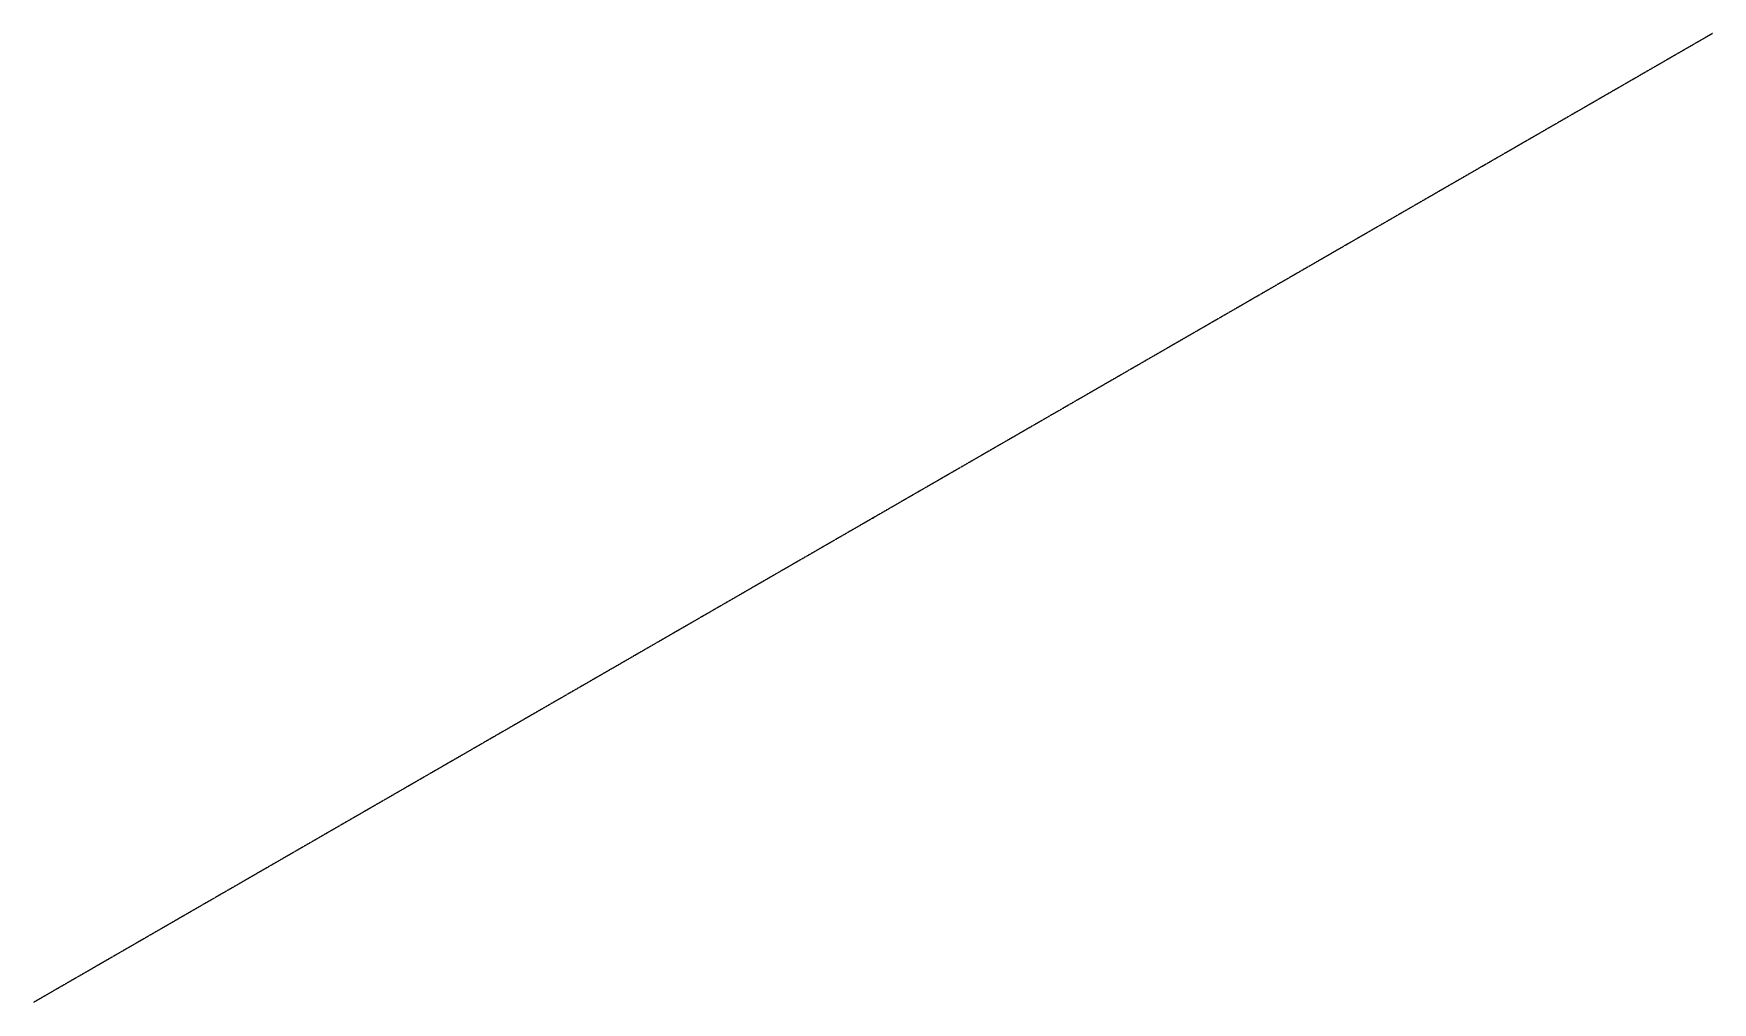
# Paper-space layout '_等轴测' of a CAD drawing. Header units: millimetres. Extents: x -227676 to 227730, y -131421 to 131479.
import ezdxf

# ---------------------------------------------------------------- set-up
doc = ezdxf.new("R2010")
doc.units = ezdxf.units.MM
doc.header["$PDSIZE"] = -1
doc.linetypes.add('CENTERX2', pattern=[20.32, 12.7, -2.54, 2.54, -2.54])

psp = doc.layouts.new('_等轴测')

# ---------------------------------------------------------------- linework, layer by layer
at = {"color": 7, "linetype": 'CENTERX2'}
for p, q in [((227730, 131479), (-227676, -131421)), ((14, 26), (14, 18)), ((18, 28), (18, 20)), ((22, 31), (22, 23)), ((25, 53), (23, 51)), ((25, 53), (27, 54)), ((27, 54), (27, 49)), ((27, 54), (27, 5))]:
    psp.add_line(p, q, dxfattribs=at)
at = {"color": 7, "linetype": 'Continuous', "lineweight": 25}
for p, q in [((16, 58), (0, 49)), ((0, 49), (4, 47)), ((0, 49), (0, 0)), ((0, 0), (4, -2)), ((4, 47), (20, 56)), ((4, 47), (4, -2)), ((8, 77), (5, 75)), ((5, 75), (5, 52)), ((5, 75), (40, 55)), ((22, 55), (6, 46)), ((6, 46), (9, 44)), ((6, 46), (6, -3)), ((43, 57), (8, 77)), ((9, 44), (25, 53)), ((9, 44), (9, -5)), ((9, -5), (25, 4)), ((13, 25), (13, 17)), ((13, 20), (15, 18)), ((14, 27), (15, 27)), ((15, 18), (15, 27)), ((16, 62), (21, 59)), ((16, 58), (16, 62)), ((20, 56), (16, 58)), ((17, 28), (17, 20)), ((17, 22), (19, 21)), ((18, 30), (19, 29)), ((19, 21), (19, 29)), ((40, -11), (20, 1)), ((21, 59), (21, 55)), ((21, 30), (21, 22)), ((21, 25), (23, 23)), ((25, 53), (22, 55)), ((22, 32), (23, 32)), ((23, 58), (28, 55)), ((23, 23), (23, 32)), ((25, 4), (25, 53)), ((28, 2), (25, 4)), ((28, 55), (28, 2)), ((40, 55), (43, 57)), ((40, 55), (40, -11)), ((43, 57), (43, -9)), ((4, -2), (6, -1)), ((6, -3), (9, -5)), ((43, -9), (40, -11))]:
    psp.add_line(p, q, dxfattribs=at)
at = {"color": 7, "linetype": 'Continuous'}
for p, q in [((13, 25), (13, 17)), ((15, 27), (15, 18)), ((17, 28), (17, 20)), ((19, 29), (19, 21)), ((21, 30), (21, 22)), ((23, 32), (23, 23))]:
    psp.add_line(p, q, dxfattribs=at)
at = {"color": 7, "linetype": 'Continuous', "flags": 128}
for points in [[(15, 42), (15, 43), (14, 43), (14, 43), (14, 43), (13, 42), (13, 42), (13, 41), (13, 41), (13, 40), (13, 40), (14, 40), (14, 40), (15, 41), (15, 41), (15, 42), (15, 42)], [(15, 27), (15, 27), (15, 27), (14, 27), (14, 27), (14, 27), (13, 26), (13, 26), (13, 25)], [(13, 17), (13, 17), (13, 17), (14, 16), (14, 17), (14, 17), (15, 17), (15, 18), (15, 18)], [(15, 3), (15, 2), (14, 2), (14, 1), (14, 1), (13, 1), (13, 1), (13, 2), (13, 2), (13, 3), (13, 3), (14, 4), (14, 4), (15, 4), (15, 3), (15, 3), (15, 3)], [(19, 45), (19, 45), (19, 45), (18, 45), (18, 45), (17, 45), (17, 44), (17, 43), (17, 43), (17, 43), (18, 43), (18, 43), (18, 43), (19, 43), (19, 44), (19, 44), (19, 45)], [(19, 29), (19, 29), (19, 30), (19, 30), (18, 30), (18, 29), (17, 29), (17, 28), (17, 28)], [(17, 20), (17, 19), (17, 19), (18, 19), (18, 19), (19, 19), (19, 20), (19, 20), (19, 21)], [(19, 5), (19, 4), (19, 4), (18, 4), (18, 3), (17, 3), (17, 4), (17, 4), (17, 5), (17, 5), (18, 6), (18, 6), (18, 6), (19, 6), (19, 6), (19, 6), (19, 5)], [(23, 47), (23, 48), (23, 48), (23, 48), (22, 47), (22, 47), (21, 46), (21, 46), (21, 45), (22, 45), (22, 45), (22, 45), (23, 45), (23, 46), (23, 46), (24, 47), (23, 47)], [(23, 32), (23, 32), (23, 32), (23, 32), (22, 32), (22, 32), (22, 31), (21, 31), (21, 30)], [(21, 22), (21, 22), (22, 21), (22, 21), (22, 22), (23, 22), (23, 22), (23, 23), (23, 23)], [(23, 7), (23, 7), (23, 6), (23, 6), (22, 6), (22, 6), (21, 6), (21, 6), (21, 7), (22, 8), (22, 8), (22, 8), (23, 9), (23, 9), (23, 8), (24, 8), (23, 7)]]:
    psp.add_lwpolyline(points, dxfattribs=at)
at = {"color": 7, "linetype": 'Continuous', "lineweight": 25, "flags": 128}
for points in [[(15, 42), (15, 42), (15, 43), (15, 43), (15, 43), (14, 43), (14, 43), (14, 43), (14, 43), (14, 43), (13, 42), (13, 42), (13, 42), (13, 41), (13, 41), (13, 41), (13, 41), (13, 40), (13, 40), (13, 40), (13, 40), (14, 40), (14, 40), (14, 40), (14, 41), (14, 41), (15, 41), (15, 41), (15, 42), (15, 42), (15, 42)], [(15, 27), (15, 27), (15, 27), (15, 27), (15, 27), (14, 27), (14, 27), (14, 27), (14, 27), (13, 27), (13, 27), (13, 26), (13, 26), (13, 26), (13, 25)], [(13, 17), (13, 17), (13, 17), (13, 17), (13, 17), (13, 16), (14, 17), (14, 17), (14, 17), (14, 17), (15, 17), (15, 18), (15, 18), (15, 18), (15, 18)], [(13, 2), (13, 1), (13, 1), (13, 1), (13, 1), (13, 1), (14, 1), (14, 1), (14, 1), (14, 1), (14, 2), (15, 2), (15, 2), (15, 2), (15, 3), (15, 3), (15, 3), (15, 3), (15, 4), (15, 4), (14, 4), (14, 4), (14, 4), (14, 4), (14, 3), (13, 3), (13, 3), (13, 3), (13, 2), (13, 2), (13, 2)], [(16, 58), (16, 59), (17, 59), (17, 59), (17, 59), (17, 60), (17, 60), (17, 60), (17, 61), (16, 61), (16, 62)], [(19, 45), (19, 45), (19, 45), (19, 45), (19, 45), (19, 45), (19, 45), (18, 45), (18, 45), (18, 45), (18, 45), (17, 44), (17, 44), (17, 44), (17, 44), (17, 43), (17, 43), (17, 43), (17, 43), (17, 43), (18, 43), (18, 43), (18, 43), (18, 43), (19, 43), (19, 43), (19, 43), (19, 44), (19, 44), (19, 44), (19, 45)], [(19, 29), (19, 29), (19, 30), (19, 30), (19, 30), (19, 30), (18, 30), (18, 30), (18, 30), (18, 29), (18, 29), (17, 29), (17, 28), (17, 28), (17, 28)], [(17, 20), (17, 19), (17, 19), (17, 19), (18, 19), (18, 19), (18, 19), (18, 19), (18, 19), (19, 19), (19, 20), (19, 20), (19, 20), (19, 21), (19, 21)], [(17, 4), (17, 4), (17, 4), (17, 4), (17, 3), (18, 3), (18, 3), (18, 3), (18, 4), (19, 4), (19, 4), (19, 4), (19, 5), (19, 5), (19, 5), (19, 5), (19, 6), (19, 6), (19, 6), (19, 6), (19, 6), (19, 6), (18, 6), (18, 6), (18, 6), (18, 6), (17, 5), (17, 5), (17, 5), (17, 4), (17, 4)], [(24, 47), (23, 47), (23, 48), (23, 48), (23, 48), (23, 48), (23, 48), (23, 48), (22, 48), (22, 47), (22, 47), (22, 47), (22, 47), (21, 46), (21, 46), (21, 46), (21, 46), (21, 45), (22, 45), (22, 45), (22, 45), (22, 45), (22, 45), (23, 45), (23, 45), (23, 46), (23, 46), (23, 46), (23, 46), (23, 47), (24, 47)], [(23, 32), (23, 32), (23, 32), (23, 32), (23, 32), (23, 32), (23, 32), (22, 32), (22, 32), (22, 32), (22, 31), (22, 31), (21, 31), (21, 31), (21, 30)], [(21, 22), (21, 22), (21, 22), (22, 21), (22, 21), (22, 21), (22, 21), (22, 22), (23, 22), (23, 22), (23, 22), (23, 22), (23, 23), (23, 23), (23, 23)], [(21, 7), (21, 6), (21, 6), (22, 6), (22, 6), (22, 6), (22, 6), (22, 6), (23, 6), (23, 6), (23, 6), (23, 7), (23, 7), (23, 7), (23, 8), (24, 8), (23, 8), (23, 8), (23, 8), (23, 9), (23, 9), (23, 9), (23, 9), (22, 8), (22, 8), (22, 8), (22, 8), (22, 7), (21, 7), (21, 7), (21, 7)], [(28, 55), (28, 55), (28, 54), (27, 54), (27, 54), (27, 54), (27, 54), (26, 54), (26, 53), (26, 53), (25, 53)], [(25, 4), (26, 4), (26, 4), (26, 4), (27, 4), (27, 4), (27, 4), (27, 3), (28, 3), (28, 3), (28, 2)], [(32, 13), (32, 14), (32, 14), (32, 14), (33, 14), (33, 14), (33, 14), (33, 14), (33, 14), (34, 14), (34, 14), (34, 14), (34, 13), (35, 13), (35, 13), (35, 12), (35, 12), (35, 12), (35, 11), (35, 11), (35, 11), (35, 11), (34, 11), (34, 11), (34, 11), (34, 11), (33, 11), (33, 11), (33, 11), (33, 12), (33, 12), (32, 12), (32, 13), (32, 13), (32, 13)], [(43, 40), (43, 40), (43, 40), (43, 40), (42, 41), (42, 41), (42, 41), (42, 40), (42, 40), (41, 40), (41, 40), (41, 40), (41, 39), (41, 39), (41, 39), (41, 38), (41, 38), (41, 38), (41, 38), (41, 38), (41, 38), (42, 38), (42, 38), (42, 38), (42, 38), (42, 39), (43, 39), (43, 39), (43, 40), (43, 40)], [(41, 6), (41, 6), (41, 5), (41, 5), (41, 5), (41, 5), (41, 5), (42, 5), (42, 5), (42, 6), (42, 6), (42, 6), (43, 6), (43, 7), (43, 7), (43, 7), (43, 8), (43, 8), (42, 8), (42, 8), (42, 8), (42, 8), (42, 8), (41, 8), (41, 7), (41, 7), (41, 7), (41, 6), (41, 6), (41, 6)]]:
    psp.add_lwpolyline(points, dxfattribs=at)
at = {"color": 7, "linetype": 'Continuous', "lineweight": 25}
for centre in [(18, 59), (20, 58)]:
    psp.add_arc(centre, 3.07, 302.60548, 357.39452, dxfattribs=at)
at = {"color": 7, "linetype": 'Continuous'}
for p in [(14, 22), (18, 24), (22, 27)]:
    psp.add_point(p, dxfattribs=at)

doc.saveas('drawing.dxf')
